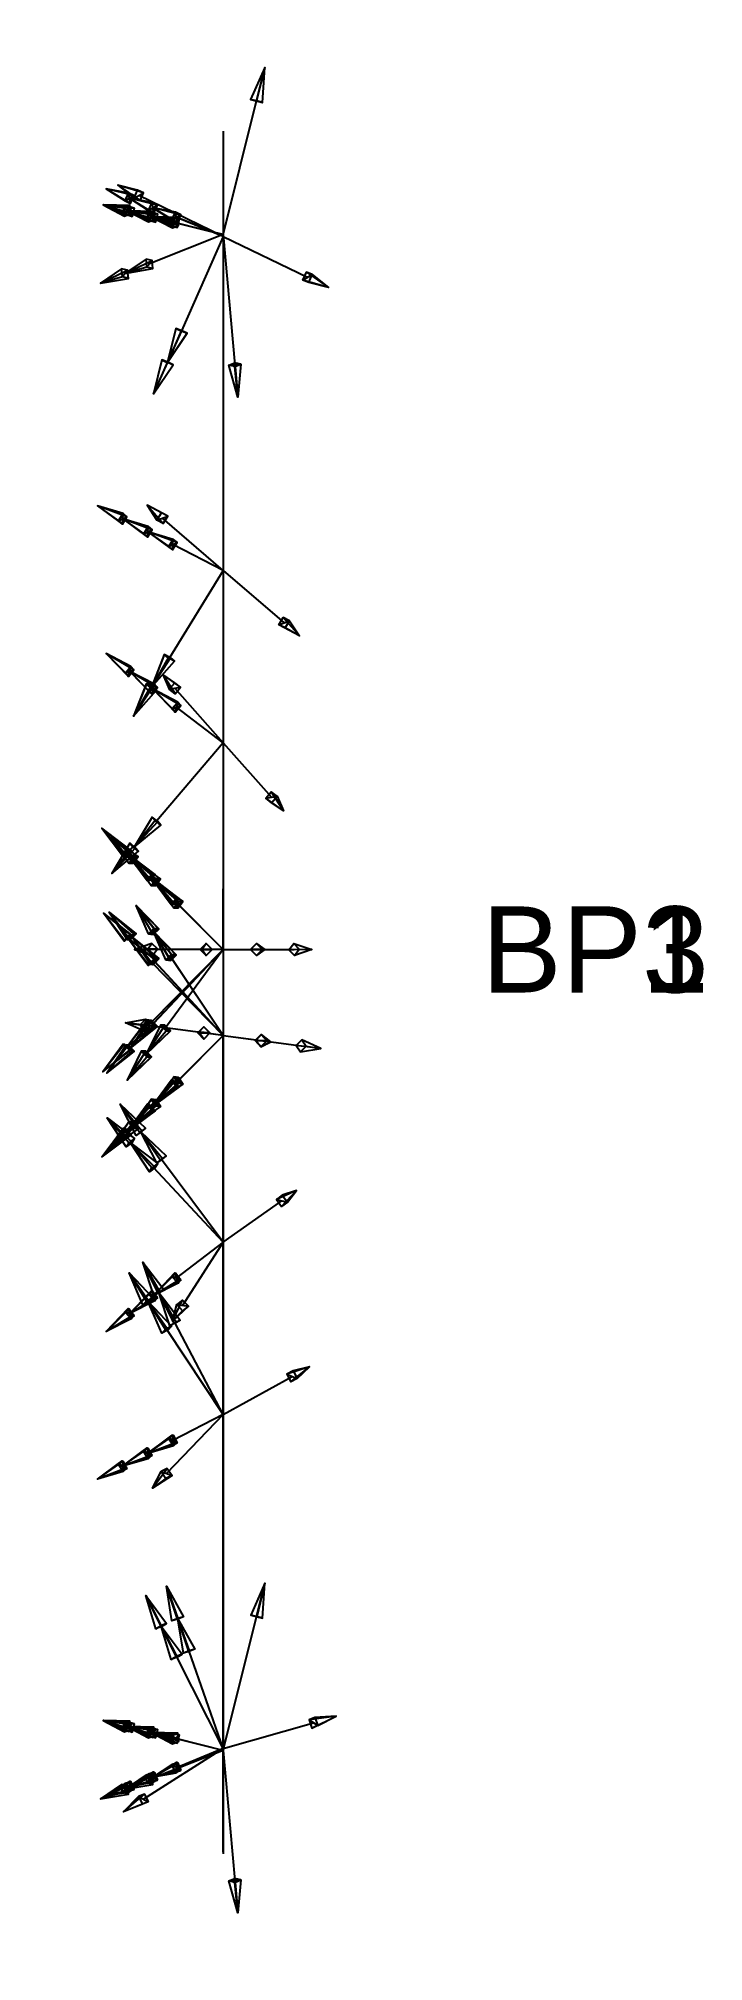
# Model space of a CAD drawing. Header units: millimetres. Extents: x -4314 to 13, y -56 to 57.
# Drawn here: x -25.7 to 12.9, y -56.3 to 55.4 of the extents above.
import ezdxf

# ---------------------------------------------------------------- set-up
doc = ezdxf.new("R2010")
doc.units = ezdxf.units.MM
for name, color, linetype in [('AutoDetect_5_6', 1, 'Continuous'), ('AutoDetect_6_3', 1, 'Continuous'), ('AutoDetect_7_1', 1, 'Continuous'), ('AutoDetect_7_2', 1, 'Continuous'), ('AutoDetect_7_5', 1, 'Continuous'), ('AutoDetect_8_0', 1, 'Continuous'), ('AutoDetect_8_4', 1, 'Continuous'), ('AutoDetect_8_7', 1, 'Continuous'), ('Wandlasche_ID_GUID_548F606A_8BAC_4860_B8ED_2513C2E628D3', 1, 'Continuous')]:
    doc.layers.add(name, color=color, linetype=linetype)
doc.styles.get("Standard").update_dxf_attribs({"font": 'arial.ttf'})

# ---------------------------------------------------------------- blocks, each defined once
blk = doc.blocks.new('Kontrollpunkt')
at = {"color": 0}
for q in [(0, 6), (8, 0), (0, 0, 4)]:
    blk.add_line((0, 0), q, dxfattribs=at)
for points in [[(0.25, 8, -0.25), (-0.25, 8, -0.25), (-0.25, 8, 0.25), (0, 10, 0), (-0.25, 8, -0.25), (0.25, 8, 0.25), (0, 10, 0), (0.25, 8, -0.25), (0.25, 8, 0.25), (-0.25, 8, 0.25)], [(0.25, 6, -0.25), (-0.25, 6, -0.25), (-0.25, 6, 0.25), (0, 8, 0), (-0.25, 6, -0.25), (0.25, 6, 0.25), (0, 8, 0), (0.25, 6, -0.25), (0.25, 6, 0.25), (-0.25, 6, 0.25)], [(0.25, 0.25, 4), (-0.25, 0.25, 4), (-0.25, -0.25, 4), (0, 0, 6), (-0.25, 0.25, 4), (0.25, -0.25, 4), (0, 0, 6), (0.25, 0.25, 4), (0.25, -0.25, 4), (-0.25, -0.25, 4)], [(0.25, 0.25, 6), (-0.25, 0.25, 6), (-0.25, -0.25, 6), (0, 0, 8), (-0.25, 0.25, 6), (0.25, -0.25, 6), (0, 0, 8), (0.25, 0.25, 6), (0.25, -0.25, 6), (-0.25, -0.25, 6)], [(0.25, 0.25, 8), (-0.25, 0.25, 8), (-0.25, -0.25, 8), (0, 0, 10), (-0.25, 0.25, 8), (0.25, -0.25, 8), (0, 0, 10), (0.25, 0.25, 8), (0.25, -0.25, 8), (-0.25, -0.25, 8)], [(8, 0.25, -0.25), (8, 0.25, 0.25), (8, -0.25, 0.25), (10, 0, 0), (8, 0.25, 0.25), (8, -0.25, -0.25), (10, 0, 0), (8, 0.25, -0.25), (8, -0.25, -0.25), (8, -0.25, 0.25)]]:
    blk.add_polyline3d(points, dxfattribs=at)

msp = doc.modelspace()

# ---------------------------------------------------------------- linework, layer by layer
at = {"layer": 'AutoDetect_5_6', "color": 1}
msp.add_line((-15, 50, -354), (-15, -50, -354), dxfattribs=at)
at = {"layer": 'AutoDetect_6_3', "color": 1}
msp.add_line((-15, 50, -450), (-15, -50, -450), dxfattribs=at)
at = {"layer": 'AutoDetect_7_1', "color": 1}
msp.add_line((-15, -2.5, -374), (-15, -2.5, -430), dxfattribs=at)
at = {"layer": 'AutoDetect_7_1', "color": 1, "extrusion": (-1, 0, 0)}
for centre, start, end in [((14.5, -374, 15), 135, 180), ((14.5, -430, 15), 180, 225)]:
    msp.add_arc(centre, 12, start, end, dxfattribs=at)
at = {"layer": 'AutoDetect_7_2', "color": 1}
msp.add_line((-15, -49.9, -362), (-15, -14.5, -362), dxfattribs=at)
at = {"layer": 'AutoDetect_7_2', "color": 1, "extrusion": (-1, 0, 0)}
msp.add_arc((14.5, -374, 15), 12, 90, 135, dxfattribs=at)
at = {"layer": 'AutoDetect_7_5', "color": 1}
msp.add_line((-15, -49.9, -442), (-15, -14.5, -442), dxfattribs=at)
at = {"layer": 'AutoDetect_7_5', "color": 1, "extrusion": (1, 0, 0)}
msp.add_arc((-14.5, -430, -15), 12, 270, 315, dxfattribs=at)
at = {"layer": 'AutoDetect_8_0', "color": 1}
msp.add_line((-15, 2.5, -430), (-15, 2.5, -374), dxfattribs=at)
at = {"layer": 'AutoDetect_8_0', "color": 1, "extrusion": (-1, 0, 0)}
for centre, start, end in [((-14.5, -430, 15), 315, 0), ((-14.5, -374, 15), 0, 45)]:
    msp.add_arc(centre, 12, start, end, dxfattribs=at)
at = {"layer": 'AutoDetect_8_4', "color": 1}
msp.add_line((-15, 49.9, -362), (-15, 14.5, -362), dxfattribs=at)
at = {"layer": 'AutoDetect_8_4', "color": 1, "extrusion": (1, 0, 0)}
msp.add_arc((14.5, -374, -15), 12, 90, 135, dxfattribs=at)
at = {"layer": 'AutoDetect_8_7', "color": 1}
msp.add_line((-15, 49.9, -442), (-15, 14.5, -442), dxfattribs=at)
at = {"layer": 'AutoDetect_8_7', "color": 1, "extrusion": (-1, 0, 0)}
msp.add_arc((-14.5, -430, 15), 12, 270, 315, dxfattribs=at)

# ---------------------------------------------------------------- block references
at = {"layer": 'AutoDetect_5_6', "color": 1, "extrusion": (-0.696364, 0.173648, 0.696364), "rotation": 180}
for p in [(-39.06, -271.61, -228.43), (46.32, -256.78, -243.71)]:
    msp.add_blockref('Kontrollpunkt', p, dxfattribs=at)
at = {"layer": 'AutoDetect_6_3', "color": 1, "extrusion": (-0.696364, 0.173648, -0.696364), "rotation": 333.4925896294928}
for p in [(-39.06, -305.41, 331.45), (46.32, -320.24, 316.17)]:
    msp.add_blockref('Kontrollpunkt', p, dxfattribs=at)
at = {"layer": 'AutoDetect_7_1', "color": 1, "extrusion": (-0.650895, -0.650895, -0.390731), "rotation": 116.9856821999535}
msp.add_blockref('Kontrollpunkt', (-8.84, -339.43, 157.52), dxfattribs=at)
at = {"layer": 'AutoDetect_7_1', "color": 1, "extrusion": (-0.704416, -0.704416, -0.087156), "rotation": 96.48008768721697}
msp.add_blockref('Kontrollpunkt', (-8.84, -371.5, 44.92), dxfattribs=at)
at = {"layer": 'AutoDetect_7_1', "color": 1, "extrusion": (-0.696364, -0.696364, 0.173648), "rotation": 77.24859307823723}
for p in [(-8.84, -409.86, -59.7), (-8.84, -415.77, -60.75)]:
    msp.add_blockref('Kontrollpunkt', p, dxfattribs=at)
at = {"layer": 'AutoDetect_7_1', "color": 1, "extrusion": (-0.650895, -0.650895, 0.390731), "rotation": 63.01431780004646}
msp.add_blockref('Kontrollpunkt', (-8.84, -400.65, -156.62), dxfattribs=at)
at = {"layer": 'AutoDetect_7_2', "color": 1, "extrusion": (-0.678525, -0.517671, -0.521172), "rotation": 79.31414177896112}
msp.add_blockref('Kontrollpunkt', (2.43, -298.15, 206.35), dxfattribs=at)
at = {"layer": 'AutoDetect_7_2', "color": 1, "extrusion": (-0.729799, -0.374961, -0.571662), "rotation": 78.91182806900565}
msp.add_blockref('Kontrollpunkt', (14.94, -282.99, 227.08), dxfattribs=at)
at = {"layer": 'AutoDetect_7_2', "color": 1, "extrusion": (-0.679597, -0.276216, -0.679597), "rotation": 83.01977100601783}
msp.add_blockref('Kontrollpunkt', (35.02, -244.88, 268.33), dxfattribs=at)
at = {"layer": 'AutoDetect_7_5', "color": 1, "extrusion": (-0.678522, -0.517668, 0.521179), "rotation": 88.86909667961403}
msp.add_blockref('Kontrollpunkt', (2.43, -388.02, -212.68), dxfattribs=at)
at = {"layer": 'AutoDetect_7_5', "color": 1, "extrusion": (-0.729772, -0.374785, 0.571812), "rotation": 91.00533653561641}
msp.add_blockref('Kontrollpunkt', (14.94, -376.64, -232.61), dxfattribs=at)
at = {"layer": 'AutoDetect_7_5', "color": 1, "extrusion": (-0.679598, -0.27621, 0.679598), "rotation": 85.8281828624215}
msp.add_blockref('Kontrollpunkt', (35.02, -344.92, -278.06), dxfattribs=at)
at = {"layer": 'AutoDetect_8_0', "color": 1, "extrusion": (-0.650895, 0.650895, 0.390731), "rotation": 291.3421348077551}
msp.add_blockref('Kontrollpunkt', (8.84, -400.65, -156.62), dxfattribs=at)
at = {"layer": 'AutoDetect_8_0', "color": 1, "extrusion": (-0.704416, 0.704416, 0.087156), "rotation": 274.9810693937002}
msp.add_blockref('Kontrollpunkt', (8.84, -429.44, -25.15), dxfattribs=at)
at = {"layer": 'AutoDetect_8_0', "color": 1, "extrusion": (-0.696364, 0.696364, -0.173648), "rotation": 260.1489238834161}
for p in [(8.84, -381.93, 79.91), (8.84, -376.02, 78.87)]:
    msp.add_blockref('Kontrollpunkt', p, dxfattribs=at)
at = {"layer": 'AutoDetect_8_0', "color": 1, "extrusion": (-0.650895, 0.650895, -0.390731), "rotation": 248.6578651922448}
msp.add_blockref('Kontrollpunkt', (8.84, -339.43, 157.52), dxfattribs=at)
at = {"layer": 'AutoDetect_8_4', "color": 1, "extrusion": (-0.679597, 0.276216, -0.679597), "rotation": 272.5486457237037}
msp.add_blockref('Kontrollpunkt', (-35.02, -244.88, 268.33), dxfattribs=at)
at = {"layer": 'AutoDetect_8_4', "color": 1, "extrusion": (-0.729797, 0.374948, -0.571673), "rotation": 277.7688590643468}
msp.add_blockref('Kontrollpunkt', (-14.94, -282.99, 227.08), dxfattribs=at)
at = {"layer": 'AutoDetect_8_4', "color": 1, "extrusion": (-0.678527, 0.517669, -0.521171), "rotation": 275.8779667791318}
msp.add_blockref('Kontrollpunkt', (-2.43, -298.15, 206.35), dxfattribs=at)
at = {"layer": 'AutoDetect_8_7', "color": 1, "extrusion": (-0.679597, 0.276216, 0.679597), "rotation": 267.4513527474947}
msp.add_blockref('Kontrollpunkt', (-35.02, -344.92, -278.06), dxfattribs=at)
at = {"layer": 'AutoDetect_8_7', "color": 1, "extrusion": (-0.729797, 0.374948, 0.571673), "rotation": 262.2311159625385}
msp.add_blockref('Kontrollpunkt', (-14.94, -376.68, -232.55), dxfattribs=at)
at = {"layer": 'AutoDetect_8_7', "color": 1, "extrusion": (-0.678527, 0.517669, 0.521172), "rotation": 264.1220821064147}
msp.add_blockref('Kontrollpunkt', (-2.43, -388.02, -212.67), dxfattribs=at)

# ---------------------------------------------------------------- texts
at = {"layer": 'Wandlasche_ID_GUID_548F606A_8BAC_4860_B8ED_2513C2E628D3', "color": 5}
for s, p in [('BP3', (0, 0, -104.23)), ('BP1', (0, 0))]:
    msp.add_text(s, height=5, dxfattribs=at).set_placement(p)

doc.saveas('drawing.dxf')
